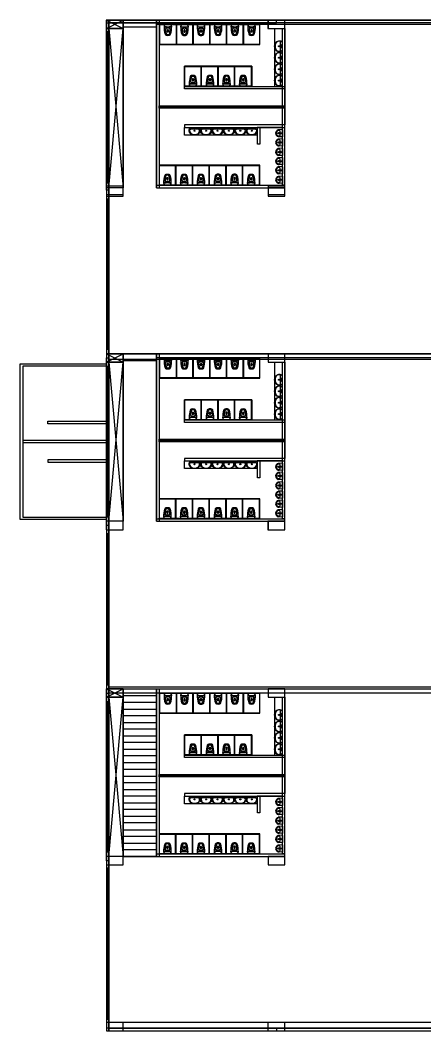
# Model space of a CAD drawing. Header units: millimetres. Extents: x 332 to 5606, y 276 to 1426.
# Drawn here: x 1096.6 to 1120.8, y 919.9 to 980.2 of the extents above; entities that cross this region are included whole.
import ezdxf

# ---------------------------------------------------------------- set-up
doc = ezdxf.new("R2010")
doc.units = ezdxf.units.MM

# ---------------------------------------------------------------- blocks, each defined once
blk = doc.blocks.new('vaso_cx_acoplada_1')
at = {"linetype": 'Continuous'}
for centre in [(-0.111, -0.242), (0.122, -0.242)]:
    blk.add_circle(centre, 0.008, dxfattribs=at)
for centre, radius, start, end in [((-0.115, -0.184), 0.11, 136.53258, 180), ((1.375, -0.195), 1.6, 179.59001, 196.60114), ((0.001, -0.212), 0.215, 171.57167, 179.2851), ((1.375, -0.195), 1.59, 180.52436, 196.19572), ((0.001, -0.212), 0.215, 163.97838, 171.57167), ((-0.204, -0.182), 0.008, 171.57167, 263.63486), ((-0.101, -0.184), 0.11, 136.53258, 164.49464), ((0.005, 1.698), 1.9, 263.63486, 270), ((-0.249, -0.065), 0.07, 321.85553, 326.36654), ((-0.183, -0.109), 0.01, 95.71718, 146.36654), ((0.005, -1.99), 1.9, 90, 95.71718), ((-0.235, -0.065), 0.07, 321.85553, 326.36654), ((-0.16, -0.118), 0.0225, 114.52369, 139.29493), ((-0.071, -0.363), 0.075, 120.55827, 184.24766), ((0.852, -0.295), 1, 184.24766, 200.25979), ((-0.061, -0.382), 0.075, 116.10896, 182.02894), ((0.664, -0.356), 0.8, 182.02894, 200.9188), ((0.005, -0.493), 0.225, 90, 120.55827), ((0.005, -0.517), 0.225, 90, 116.10896), ((0.019, -0.458), 0.0636, 167.77794, 198.82445), ((-0.038, -0.446), 0.00501, 140.01374, 160.52979), ((-0.045, -0.439), 0.00416, 309.47185, 346.49014), ((0.048, -0.453), 0.0893, 163.27766, 172.12192), ((0.022, -0.458), 0.0664, 197.88836, 217.92673), ((0.027, -0.446), 0.0677, 144.04569, 163.27766), ((0.012, -0.466), 0.0536, 217.92673, 242.00627), ((0.014, -0.437), 0.0515, 119.72953, 144.04569), ((0.005, -0.478), 0.0398, 242.00627, 270), ((0.005, -0.422), 0.0347, 90, 119.72953), ((0.005, -1.99), 1.9, 84.28282, 90), ((0.005, 1.698), 1.9, 270, 276.36514), ((0.005, -0.493), 0.225, 59.44173, 90), ((0.005, -0.517), 0.225, 63.89104, 90), ((0.005, -0.422), 0.0347, 60.27047, 90), ((0.005, -0.478), 0.0398, 270, 297.99373), ((-0.003, -0.437), 0.0515, 35.95431, 60.27047), ((-0.001, -0.466), 0.0536, 297.99373, 322.07327), ((-0.016, -0.446), 0.0677, 16.72234, 35.95431), ((-0.011, -0.458), 0.0664, 322.07327, 342.11164), ((-0.037, -0.453), 0.0893, 7.87808, 16.72234), ((0.056, -0.439), 0.00416, 193.50986, 230.52815), ((-0.008, -0.458), 0.0636, 341.17555, 12.22206), ((0.049, -0.446), 0.00501, 19.47021, 39.98626), ((-0.653, -0.356), 0.8, 339.0812, 357.97106), ((-0.841, -0.295), 1, 339.74021, 355.75234), ((0.071, -0.382), 0.075, 357.97106, 63.89104), ((0.082, -0.363), 0.075, 355.75234, 59.44173), ((-1.364, -0.195), 1.59, 343.80428, 359.47564), ((-1.364, -0.195), 1.6, 343.39886, 0.40999), ((0.171, -0.118), 0.0225, 40.70507, 65.47631), ((0.246, -0.065), 0.07, 213.63346, 218.14447), ((0.111, -0.184), 0.11, 15.50536, 43.46742), ((0.194, -0.109), 0.01, 33.63346, 84.28282), ((0.26, -0.065), 0.07, 213.63346, 218.14447), ((0.125, -0.184), 0.11, 0, 43.46742), ((0.215, -0.182), 0.008, 276.36514, 8.42833), ((0.01, -0.212), 0.215, 8.42833, 16.02162), ((0.01, -0.212), 0.215, 0.7149, 8.42833), ((-0.081, -0.629), 0.08, 196.60114, 260.40415), ((-0.075, -0.616), 0.08, 196.19572, 260.88992), ((0.005, -0.117), 0.6, 260.40415, 270), ((0.005, -0.117), 0.586, 260.88992, 270), ((-0.062, -0.632), 0.026, 200.25979, 262.53667), ((-0.059, -0.633), 0.026, 200.9188, 262.88031), ((0.005, -0.117), 0.546, 262.53667, 270), ((0.005, -0.117), 0.546, 270, 277.46333), ((0.005, -0.117), 0.586, 270, 279.11008), ((0.005, -0.117), 0.6, 270, 279.59585), ((0.07, -0.633), 0.026, 277.11969, 339.0812), ((0.073, -0.632), 0.026, 277.46333, 339.74021), ((0.086, -0.616), 0.08, 279.11008, 343.80428), ((0.092, -0.629), 0.08, 279.59585, 343.39886)]:
    blk.add_arc(centre, radius, start, end, dxfattribs=at)
blk = doc.blocks.new('mictorio')
for p, q in [((-0.214, 0), (0.214, 0)), ((-0.221, -0.008), (-0.203, -0.242)), ((-0.171, -0.19), (-0.165, -0.236)), ((-0.143, -0.157), (0.143, -0.157)), ((0.171, -0.19), (0.165, -0.236)), ((0.221, -0.008), (0.203, -0.242))]:
    blk.add_line(p, q)
for centre, radius in [((-0.028, -0.196), 0.0107), ((-0.028, -0.227), 0.0107), ((0, -0.072), 0.0286), ((0, -0.072), 0.0143), ((0, -0.18), 0.0107), ((0, -0.243), 0.0107), ((0.028, -0.196), 0.0107), ((0.028, -0.227), 0.0107)]:
    blk.add_circle(centre, radius)
for centre, radius, start, end in [((-0.214, -0.007), 0.00716, 90, 184.572), ((0.214, -0.007), 0.00716, 355.428, 90), ((-0.13, -0.229), 0.0737, 108.63175, 194.85038), ((0, -0.192), 0.209, 195.65293, 344.34707), ((-0.143, -0.186), 0.0286, 90, 187.76517), ((0, -0.181), 0.174, 198.68934, 341.31066), ((0.143, -0.186), 0.0286, 352.23483, 90), ((0.13, -0.229), 0.0737, 345.14962, 71.36825)]:
    blk.add_arc(centre, radius, start, end)
blk = doc.blocks.new('lavatorio_66x45')
blk.add_lwpolyline([(-0.285, -0.029, -0.247757), (-0.23, 0), (0, 0), (0.23, 0, -0.247757), (0.285, -0.029, -0.523187), (0.129, -0.437, -0.064231), (0, -0.454, -0.064231), (-0.129, -0.437, -0.523187)], format="xyb", close=True)
for points in [[(0.122, -0.408, 0.331039), (0.301, -0.191, 0.428943), (0.221, -0.107), (0, -0.107), (-0.221, -0.107, 0.428943), (-0.301, -0.191, 0.331039), (-0.122, -0.408)], [(-0.284, -0.053, -0.019603), (-0.274, -0.037, -0.247757), (-0.23, -0.013), (0.23, -0.013, -0.247757), (0.274, -0.037, -0.019603), (0.284, -0.053, -0.064281)]]:
    blk.add_lwpolyline(points, format="xyb")
for centre, radius in [((-0.074, -0.053), 0.0234), ((0, -0.194), 0.03), ((0, -0.053), 0.0234), ((0.074, -0.053), 0.0234)]:
    blk.add_circle(centre, radius)
for start, end in [(253.49072, 270), (270, 286.50928)]:
    blk.add_arc((0, 0.053), 0.477, start, end)

msp = doc.modelspace()

# ---------------------------------------------------------------- linework, layer by layer
for p, q in [((1102.75, 980.241), (1101.75, 980.241)), ((1101.75, 980.241), (1101.75, 979.741)), ((1222.057, 980.241), (1101.757, 980.241)), ((1101.757, 980.241), (1101.757, 919.941)), ((1102.757, 980.241), (1101.757, 980.241)), ((1101.757, 970.091), (1101.757, 980.091)), ((1101.757, 980.091), (1101.907, 980.091)), ((1101.907, 980.091), (1101.907, 980.241)), ((1221.907, 980.091), (1101.907, 980.091)), ((1101.907, 980.091), (1101.907, 920.091)), ((1101.907, 980.091), (1111.907, 980.091)), ((1102.75, 979.741), (1102.75, 980.241)), ((1102.757, 979.741), (1102.757, 980.241)), ((1102.757, 970.241), (1102.757, 980.241)), ((1102.757, 980.241), (1104.757, 980.241)), ((1104.757, 980.241), (1104.757, 979.741)), ((1104.757, 970.241), (1104.757, 980.241)), ((1112.407, 980.241), (1111.407, 980.241)), ((1111.407, 980.241), (1111.407, 979.741)), ((1112.414, 980.241), (1111.414, 980.241)), ((1111.414, 980.241), (1111.414, 979.741)), ((1111.907, 980.091), (1111.907, 980.241)), ((1111.907, 980.241), (1121.907, 980.241)), ((1112.407, 979.741), (1112.407, 980.241)), ((1112.414, 979.741), (1112.414, 980.241)), ((1101.75, 979.741), (1102.75, 979.741)), ((1101.757, 979.741), (1102.757, 979.741)), ((1101.907, 979.541), (1101.757, 979.541)), ((1101.757, 979.541), (1101.832, 979.541)), ((1101.907, 979.541), (1101.757, 979.541)), ((1101.832, 979.541), (1101.832, 970.541)), ((1101.907, 979.741), (1101.907, 979.541)), ((1101.907, 979.741), (1102.757, 979.741)), ((1102.757, 979.841), (1104.757, 979.841)), ((1102.757, 979.841), (1102.757, 979.441)), ((1102.757, 979.441), (1102.757, 979.041)), ((1111.407, 979.741), (1112.407, 979.741)), ((1111.414, 979.741), (1112.414, 979.741)), ((1104.757, 979.041), (1104.757, 978.641)), ((1102.757, 978.641), (1102.757, 978.241)), ((1104.757, 978.241), (1104.757, 977.841)), ((1102.757, 977.841), (1102.757, 977.441)), ((1102.757, 977.041), (1102.757, 976.641)), ((1104.757, 977.441), (1104.757, 977.041)), ((1104.757, 976.641), (1104.757, 976.241)), ((1102.757, 976.241), (1102.757, 975.841)), ((1104.757, 975.841), (1104.757, 975.441)), ((1102.757, 975.441), (1102.757, 975.041)), ((1102.757, 974.641), (1102.757, 974.241)), ((1104.757, 975.041), (1104.757, 974.641)), ((1104.757, 974.241), (1104.757, 973.841)), ((1102.757, 973.841), (1102.757, 973.441)), ((1104.757, 973.441), (1104.757, 973.041)), ((1102.757, 973.041), (1102.757, 972.641)), ((1104.757, 972.641), (1104.757, 972.241)), ((1102.757, 972.241), (1102.757, 971.841)), ((1102.757, 971.441), (1102.757, 971.041)), ((1104.757, 971.841), (1104.757, 971.441)), ((1104.757, 971.041), (1104.757, 970.641)), ((1101.757, 970.541), (1101.907, 970.541)), ((1102.757, 970.341), (1101.757, 970.341)), ((1101.757, 970.341), (1101.757, 969.841)), ((1102.757, 970.241), (1101.757, 970.241)), ((1102.757, 970.641), (1102.757, 970.241)), ((1102.757, 969.841), (1102.757, 970.341)), ((1102.757, 969.741), (1102.757, 970.241)), ((1112.414, 970.341), (1111.414, 970.341)), ((1111.414, 970.341), (1111.414, 969.841)), ((1112.414, 970.241), (1111.414, 970.241)), ((1111.414, 970.241), (1111.414, 969.741)), ((1112.414, 969.841), (1112.414, 970.341)), ((1112.414, 969.741), (1112.414, 970.241)), ((1101.907, 970.091), (1101.757, 970.091)), ((1101.757, 969.841), (1102.757, 969.841)), ((1101.757, 969.741), (1102.757, 969.741)), ((1101.907, 960.091), (1101.907, 970.091)), ((1111.414, 969.841), (1112.414, 969.841)), ((1111.414, 969.741), (1112.414, 969.741)), ((1101.757, 969.591), (1101.907, 969.591)), ((1101.832, 969.591), (1101.832, 960.591)), ((1101.907, 960.591), (1101.757, 960.591)), ((1102.757, 960.341), (1101.757, 960.341)), ((1101.757, 960.341), (1101.757, 959.841)), ((1102.757, 960.341), (1101.757, 960.341)), ((1101.757, 950.091), (1101.757, 960.091)), ((1101.757, 960.091), (1101.907, 960.091)), ((1102.757, 959.841), (1102.757, 960.341)), ((1102.757, 959.841), (1102.757, 960.341)), ((1102.757, 950.341), (1102.757, 960.341)), ((1102.757, 960.341), (1104.757, 960.341)), ((1104.757, 960.341), (1104.757, 959.841)), ((1104.757, 950.341), (1104.757, 960.341)), ((1112.414, 960.341), (1111.414, 960.341)), ((1111.414, 960.341), (1111.414, 959.841)), ((1112.414, 960.341), (1111.414, 960.341)), ((1111.414, 960.341), (1111.414, 959.841)), ((1112.414, 959.841), (1112.414, 960.341)), ((1112.414, 959.841), (1112.414, 960.341)), ((1101.757, 959.841), (1102.757, 959.841)), ((1101.757, 959.841), (1102.757, 959.841)), ((1101.757, 959.591), (1101.907, 959.591)), ((1101.832, 959.591), (1101.832, 950.591)), ((1101.907, 959.841), (1102.757, 959.841)), ((1102.757, 959.941), (1104.757, 959.941)), ((1102.757, 959.941), (1102.757, 959.541)), ((1102.757, 959.541), (1102.757, 959.141)), ((1111.414, 959.841), (1112.414, 959.841)), ((1111.414, 959.841), (1112.414, 959.841)), ((1104.757, 959.141), (1104.757, 958.741)), ((1102.757, 958.741), (1102.757, 958.341)), ((1104.757, 958.341), (1104.757, 957.941)), ((1102.757, 957.941), (1102.757, 957.541)), ((1102.757, 957.141), (1102.757, 956.741)), ((1104.757, 957.541), (1104.757, 957.141)), ((1104.757, 956.741), (1104.757, 956.341)), ((1102.757, 956.341), (1102.757, 955.941)), ((1104.757, 955.941), (1104.757, 955.541)), ((1102.757, 955.541), (1102.757, 955.141)), ((1102.757, 954.741), (1102.757, 954.341)), ((1104.757, 955.141), (1104.757, 954.741)), ((1104.757, 954.341), (1104.757, 953.941)), ((1102.757, 953.941), (1102.757, 953.541)), ((1104.757, 953.541), (1104.757, 953.141)), ((1102.757, 953.141), (1102.757, 952.741)), ((1104.757, 952.741), (1104.757, 952.341)), ((1102.757, 952.341), (1102.757, 951.941)), ((1102.757, 951.541), (1102.757, 951.141)), ((1104.757, 951.941), (1104.757, 951.541)), ((1104.757, 951.141), (1104.757, 950.741)), ((1102.75, 950.341), (1101.75, 950.341)), ((1101.75, 950.341), (1101.75, 949.841)), ((1101.907, 950.591), (1101.757, 950.591)), ((1102.757, 950.341), (1101.757, 950.341)), ((1102.75, 949.841), (1102.75, 950.341)), ((1102.757, 950.741), (1102.757, 950.341)), ((1102.757, 949.841), (1102.757, 950.341)), ((1112.407, 950.341), (1111.407, 950.341)), ((1111.407, 950.341), (1111.407, 949.841)), ((1112.414, 950.341), (1111.414, 950.341)), ((1111.414, 950.341), (1111.414, 949.841)), ((1112.407, 949.841), (1112.407, 950.341)), ((1112.414, 949.841), (1112.414, 950.341)), ((1101.75, 949.841), (1102.75, 949.841)), ((1101.907, 950.091), (1101.757, 950.091)), ((1101.757, 949.841), (1102.757, 949.841)), ((1101.907, 940.091), (1101.907, 950.091)), ((1111.407, 949.841), (1112.407, 949.841)), ((1111.414, 949.841), (1112.414, 949.841)), ((1101.907, 949.591), (1101.757, 949.591)), ((1101.832, 949.591), (1101.832, 940.591)), ((1101.757, 940.591), (1101.907, 940.591)), ((1102.757, 940.341), (1101.757, 940.341)), ((1101.757, 940.341), (1101.757, 939.841)), ((1101.757, 930.091), (1101.757, 940.091)), ((1101.757, 940.091), (1101.907, 940.091)), ((1102.757, 939.841), (1102.757, 940.341)), ((1102.757, 930.341), (1102.757, 940.341)), ((1102.757, 940.341), (1104.757, 940.341)), ((1104.757, 940.341), (1104.757, 939.841)), ((1104.757, 930.341), (1104.757, 940.341)), ((1112.414, 940.341), (1111.414, 940.341)), ((1111.414, 940.341), (1111.414, 939.841)), ((1112.414, 939.841), (1112.414, 940.341)), ((1101.757, 939.841), (1102.757, 939.841)), ((1101.757, 939.591), (1101.907, 939.591)), ((1101.832, 939.591), (1101.832, 930.591)), ((1101.907, 939.841), (1102.757, 939.841)), ((1102.757, 939.941), (1104.757, 939.941)), ((1102.757, 939.941), (1102.757, 939.541)), ((1102.757, 939.541), (1104.757, 939.541)), ((1102.757, 939.541), (1102.757, 939.141)), ((1111.414, 939.841), (1112.414, 939.841)), ((1102.757, 939.141), (1104.757, 939.141)), ((1104.757, 939.141), (1104.757, 938.741)), ((1104.757, 938.741), (1102.757, 938.741)), ((1102.757, 938.741), (1102.757, 938.341)), ((1102.757, 938.341), (1104.757, 938.341)), ((1104.757, 938.341), (1104.757, 937.941)), ((1104.757, 937.941), (1102.757, 937.941)), ((1102.757, 937.941), (1102.757, 937.541)), ((1102.757, 937.541), (1104.757, 937.541)), ((1104.757, 937.141), (1102.757, 937.141)), ((1102.757, 937.141), (1102.757, 936.741)), ((1104.757, 937.541), (1104.757, 937.141)), ((1102.757, 936.741), (1104.757, 936.741)), ((1104.757, 936.741), (1104.757, 936.341)), ((1104.757, 936.341), (1102.757, 936.341)), ((1102.757, 936.341), (1102.757, 935.941)), ((1102.757, 935.941), (1104.757, 935.941)), ((1104.757, 935.941), (1104.757, 935.541)), ((1104.757, 935.541), (1102.757, 935.541)), ((1102.757, 935.541), (1102.757, 935.141)), ((1102.757, 935.141), (1104.757, 935.141)), ((1104.757, 934.741), (1102.757, 934.741)), ((1102.757, 934.741), (1102.757, 934.341)), ((1104.757, 935.141), (1104.757, 934.741)), ((1102.757, 934.341), (1104.757, 934.341)), ((1104.757, 934.341), (1104.757, 933.941)), ((1104.757, 933.941), (1102.757, 933.941)), ((1102.757, 933.941), (1102.757, 933.541)), ((1102.757, 933.541), (1104.757, 933.541)), ((1104.757, 933.541), (1104.757, 933.141)), ((1104.757, 933.141), (1102.757, 933.141)), ((1102.757, 933.141), (1102.757, 932.741)), ((1102.757, 932.741), (1104.757, 932.741)), ((1104.757, 932.341), (1102.757, 932.341)), ((1102.757, 932.341), (1102.757, 931.941)), ((1104.757, 932.741), (1104.757, 932.341)), ((1102.757, 931.941), (1104.757, 931.941)), ((1104.757, 931.941), (1104.757, 931.541)), ((1104.757, 931.541), (1102.757, 931.541)), ((1102.757, 931.541), (1102.757, 931.141)), ((1102.757, 931.141), (1104.757, 931.141)), ((1104.757, 931.141), (1104.757, 930.741)), ((1101.907, 930.591), (1101.757, 930.591)), ((1104.757, 930.741), (1102.757, 930.741)), ((1102.757, 930.741), (1102.757, 930.341)), ((1102.757, 930.341), (1101.757, 930.341)), ((1101.757, 930.341), (1101.757, 929.841)), ((1101.907, 930.091), (1101.757, 930.091)), ((1101.757, 929.841), (1102.757, 929.841)), ((1101.907, 920.091), (1101.907, 930.091)), ((1102.757, 929.841), (1102.757, 930.341)), ((1104.757, 930.341), (1102.757, 930.341)), ((1102.757, 930.341), (1104.757, 930.341)), ((1112.414, 930.341), (1111.414, 930.341)), ((1111.414, 930.341), (1111.414, 929.841)), ((1111.414, 929.841), (1112.414, 929.841)), ((1112.414, 929.841), (1112.414, 930.341)), ((1101.907, 929.641), (1101.757, 929.641)), ((1101.832, 929.641), (1101.832, 920.641)), ((1101.757, 920.641), (1101.907, 920.641)), ((1102.757, 920.441), (1101.757, 920.441)), ((1101.757, 920.441), (1101.757, 919.941)), ((1102.757, 919.941), (1102.757, 920.441)), ((1112.407, 920.441), (1111.407, 920.441)), ((1111.407, 920.441), (1111.407, 919.941)), ((1112.407, 919.941), (1112.407, 920.441)), ((1101.907, 920.091), (1101.757, 920.091)), ((1101.757, 919.941), (1222.057, 919.941)), ((1101.757, 919.941), (1102.757, 919.941)), ((1101.907, 920.091), (1221.907, 920.091)), ((1101.907, 920.091), (1111.907, 920.091)), ((1101.907, 920.091), (1101.907, 919.941)), ((1101.907, 919.941), (1101.907, 920.091)), ((1111.407, 919.941), (1112.407, 919.941)), ((1111.907, 920.091), (1111.907, 920.091)), ((1111.907, 920.091), (1111.907, 919.941)), ((1111.907, 919.941), (1121.907, 919.941))]:
    msp.add_line(p, q)
at = {"color": 1}
for p, q in [((1101.757, 980.241), (1102.757, 979.741)), ((1101.757, 979.741), (1102.757, 980.241)), ((1102.757, 980.241), (1101.757, 980.241)), ((1102.757, 980.241), (1102.757, 979.841)), ((1102.757, 980.241), (1102.757, 979.741)), ((1104.757, 980.241), (1104.907, 980.241)), ((1211.414, 979.991), (1104.757, 979.991)), ((1104.907, 980.241), (1104.907, 970.241)), ((1112.414, 970.241), (1112.414, 980.241)), ((1102.757, 979.741), (1101.757, 979.741)), ((1101.907, 970.241), (1102.757, 979.741)), ((1102.757, 979.741), (1101.907, 979.741)), ((1101.907, 979.741), (1102.757, 970.241)), ((1102.757, 979.741), (1102.757, 970.241)), ((1104.757, 979.741), (1104.757, 970.241)), ((1102.757, 970.241), (1101.907, 970.241)), ((1104.757, 970.241), (1104.757, 970.391)), ((1104.757, 970.391), (1112.414, 970.391)), ((1104.757, 970.241), (1112.414, 970.241)), ((1101.757, 960.341), (1102.757, 959.841)), ((1101.757, 959.841), (1102.757, 960.341)), ((1102.757, 960.341), (1101.757, 960.341)), ((1102.757, 960.341), (1102.757, 959.941)), ((1102.757, 960.341), (1102.757, 959.841)), ((1104.757, 960.341), (1104.907, 960.341)), ((1211.414, 960.091), (1104.757, 960.091)), ((1104.907, 960.341), (1104.907, 950.341)), ((1112.414, 950.341), (1112.414, 960.341)), ((1096.607, 950.441), (1096.607, 959.741)), ((1096.607, 959.741), (1101.757, 959.741)), ((1101.757, 959.591), (1096.757, 959.591)), ((1096.757, 959.591), (1096.757, 955.091)), ((1102.757, 959.841), (1101.757, 959.841)), ((1101.757, 959.741), (1101.757, 950.441)), ((1101.907, 950.341), (1102.757, 959.841)), ((1102.757, 959.841), (1101.907, 959.841)), ((1101.907, 959.841), (1102.757, 950.341)), ((1102.757, 959.841), (1102.757, 950.341)), ((1104.757, 959.841), (1104.757, 950.341)), ((1098.257, 956.166), (1098.257, 956.316)), ((1098.257, 956.316), (1101.757, 956.316)), ((1101.757, 956.166), (1098.257, 956.166)), ((1101.757, 955.166), (1096.757, 955.166)), ((1096.757, 955.091), (1096.757, 950.591)), ((1101.757, 955.016), (1096.757, 955.016)), ((1101.757, 954.016), (1098.257, 954.016)), ((1098.257, 954.016), (1098.257, 953.866)), ((1098.257, 953.866), (1101.757, 953.866)), ((1101.757, 950.441), (1096.607, 950.441)), ((1096.757, 950.591), (1101.757, 950.591)), ((1102.757, 950.341), (1101.907, 950.341)), ((1104.757, 950.341), (1104.757, 950.491)), ((1104.757, 950.491), (1112.414, 950.491)), ((1104.757, 950.341), (1112.414, 950.341)), ((1101.757, 940.341), (1102.757, 939.841)), ((1101.757, 939.841), (1102.757, 940.341)), ((1102.757, 940.341), (1101.757, 940.341)), ((1101.757, 940.341), (1101.757, 939.841)), ((1101.757, 939.841), (1101.757, 940.341)), ((1101.757, 940.341), (1101.757, 919.941)), ((1102.757, 940.341), (1102.757, 939.941)), ((1102.757, 940.341), (1102.757, 939.841)), ((1104.757, 940.341), (1104.907, 940.341)), ((1211.414, 940.091), (1104.757, 940.091)), ((1104.907, 940.341), (1104.907, 930.341)), ((1112.414, 930.341), (1112.414, 940.341)), ((1102.757, 939.841), (1101.757, 939.841)), ((1101.757, 939.841), (1101.757, 939.841)), ((1101.907, 930.341), (1102.757, 939.841)), ((1102.757, 939.841), (1101.907, 939.841)), ((1101.907, 939.841), (1102.757, 930.341)), ((1102.757, 939.841), (1102.757, 930.341)), ((1104.757, 939.841), (1104.757, 930.341)), ((1104.757, 930.341), (1104.757, 930.491)), ((1104.757, 930.491), (1112.414, 930.491)), ((1102.757, 930.341), (1101.907, 930.341)), ((1104.757, 930.341), (1112.414, 930.341))]:
    msp.add_line(p, q, dxfattribs=at)
at = {"color": 3}
for p, q in [((1104.906, 979.991), (1104.906, 978.791)), ((1104.921, 979.991), (1104.906, 979.991)), ((1110.891, 979.961), (1104.906, 979.961)), ((1105.921, 979.991), (1104.921, 979.991)), ((1104.921, 979.991), (1104.921, 978.791)), ((1104.921, 979.991), (1104.921, 978.791)), ((1104.936, 979.991), (1104.936, 978.791)), ((1106.921, 979.991), (1105.921, 979.991)), ((1105.921, 979.991), (1105.921, 978.791)), ((1105.921, 979.991), (1105.951, 979.991)), ((1105.951, 979.991), (1105.951, 978.791)), ((1106.906, 979.991), (1106.906, 978.791)), ((1107.921, 979.991), (1106.921, 979.991)), ((1106.921, 979.991), (1106.921, 978.791)), ((1106.921, 979.991), (1106.921, 978.791)), ((1106.936, 979.991), (1106.936, 978.791)), ((1107.906, 979.991), (1107.906, 978.791)), ((1108.921, 979.991), (1107.921, 979.991)), ((1107.921, 979.991), (1107.921, 978.791)), ((1107.921, 979.991), (1107.921, 978.791)), ((1107.936, 979.991), (1107.936, 978.791)), ((1108.906, 979.991), (1108.906, 978.791)), ((1109.921, 979.991), (1108.921, 979.991)), ((1108.921, 979.991), (1108.921, 978.791)), ((1108.921, 979.991), (1108.921, 978.791)), ((1108.936, 979.991), (1108.936, 978.791)), ((1109.921, 979.991), (1109.906, 979.991)), ((1109.906, 979.991), (1109.906, 978.791)), ((1110.921, 979.991), (1109.921, 979.991)), ((1109.921, 979.991), (1109.921, 978.791)), ((1110.921, 979.991), (1109.921, 979.991)), ((1109.921, 979.991), (1109.936, 979.991)), ((1109.936, 979.991), (1109.936, 978.791)), ((1110.921, 979.991), (1110.891, 979.991)), ((1110.891, 979.991), (1110.891, 978.791)), ((1110.921, 978.791), (1110.921, 979.991)), ((1112.264, 970.395), (1112.264, 979.741)), ((1112.264, 979.741), (1112.414, 979.741)), ((1112.414, 979.741), (1112.414, 975.066)), ((1104.906, 978.821), (1110.921, 978.821)), ((1104.906, 978.791), (1104.921, 978.791)), ((1104.921, 978.791), (1105.921, 978.791)), ((1105.921, 978.791), (1105.921, 978.821)), ((1105.921, 978.791), (1106.921, 978.791)), ((1106.921, 978.791), (1107.921, 978.791)), ((1107.921, 978.791), (1108.921, 978.791)), ((1108.921, 978.791), (1109.921, 978.791)), ((1109.921, 978.791), (1110.921, 978.791)), ((1106.414, 976.291), (1106.414, 977.491)), ((1106.414, 977.491), (1110.444, 977.491)), ((1106.429, 976.291), (1106.429, 977.491)), ((1107.429, 977.491), (1106.429, 977.491)), ((1106.429, 976.291), (1106.429, 977.491)), ((1106.444, 976.291), (1106.444, 977.491)), ((1107.414, 976.291), (1107.414, 977.491)), ((1107.429, 976.291), (1107.429, 977.491)), ((1108.429, 977.491), (1107.429, 977.491)), ((1107.429, 976.291), (1107.429, 977.491)), ((1107.444, 976.291), (1107.444, 977.491)), ((1108.414, 976.291), (1108.414, 977.491)), ((1108.429, 976.291), (1108.429, 977.491)), ((1109.429, 977.491), (1108.429, 977.491)), ((1108.429, 976.291), (1108.429, 977.491)), ((1108.444, 976.291), (1108.444, 977.491)), ((1109.399, 976.291), (1109.399, 977.491)), ((1109.429, 976.291), (1109.429, 977.491)), ((1110.429, 977.491), (1109.429, 977.491)), ((1109.429, 977.491), (1109.429, 977.461)), ((1110.414, 976.291), (1110.414, 977.491)), ((1110.429, 976.291), (1110.429, 977.491)), ((1110.429, 976.291), (1110.429, 977.491)), ((1110.444, 977.491), (1110.429, 977.491)), ((1110.444, 976.291), (1110.444, 977.491)), ((1110.444, 977.491), (1110.444, 976.291)), ((1110.444, 977.461), (1106.414, 977.461)), ((1106.414, 976.321), (1110.444, 976.321)), ((1106.414, 976.141), (1106.414, 976.291)), ((1106.414, 976.291), (1112.414, 976.291)), ((1106.429, 976.291), (1107.429, 976.291)), ((1107.429, 976.291), (1108.429, 976.291)), ((1108.429, 976.291), (1109.429, 976.291)), ((1109.429, 976.291), (1109.399, 976.291)), ((1109.429, 976.291), (1110.429, 976.291)), ((1110.429, 976.291), (1110.444, 976.291)), ((1112.414, 976.141), (1106.414, 976.141)), ((1112.414, 975.141), (1112.414, 976.141)), ((1104.907, 974.991), (1104.907, 975.141)), ((1104.907, 975.141), (1112.414, 975.141)), ((1112.414, 975.066), (1104.907, 975.066)), ((1112.414, 970.391), (1112.414, 975.066)), ((1112.414, 975.066), (1112.414, 974.991)), ((1112.414, 974.991), (1104.907, 974.991)), ((1112.414, 974.991), (1112.414, 973.991)), ((1112.414, 973.991), (1106.414, 973.991)), ((1106.414, 973.991), (1106.414, 973.841)), ((1106.414, 973.841), (1112.414, 973.841)), ((1112.264, 973.841), (1110.764, 973.841)), ((1110.772, 972.841), (1110.772, 973.841)), ((1110.922, 973.841), (1110.922, 972.841)), ((1110.922, 972.841), (1110.772, 972.841)), ((1105.907, 971.591), (1104.907, 971.591)), ((1104.907, 971.591), (1104.907, 970.391)), ((1110.922, 971.561), (1104.907, 971.561)), ((1104.937, 970.391), (1104.937, 971.591)), ((1105.892, 970.391), (1105.892, 971.591)), ((1105.907, 970.391), (1105.907, 971.591)), ((1106.907, 971.591), (1105.907, 971.591)), ((1105.922, 970.391), (1105.922, 971.591)), ((1106.892, 970.391), (1106.892, 971.591)), ((1106.907, 970.391), (1106.907, 971.591)), ((1107.907, 971.591), (1106.907, 971.591)), ((1106.907, 970.391), (1106.907, 971.591)), ((1106.922, 970.391), (1106.922, 971.591)), ((1107.892, 970.391), (1107.892, 971.591)), ((1107.907, 970.391), (1107.907, 971.591)), ((1108.907, 971.591), (1107.907, 971.591)), ((1107.907, 970.391), (1107.907, 971.591)), ((1107.922, 970.391), (1107.922, 971.591)), ((1108.892, 970.391), (1108.892, 971.591)), ((1108.907, 970.391), (1108.907, 971.591)), ((1109.907, 971.591), (1108.907, 971.591)), ((1108.907, 970.391), (1108.907, 971.591)), ((1108.922, 970.391), (1108.922, 971.591)), ((1109.877, 970.391), (1109.877, 971.591)), ((1109.907, 970.391), (1109.907, 971.591)), ((1110.907, 971.591), (1109.907, 971.591)), ((1109.907, 971.591), (1109.907, 971.561)), ((1110.892, 970.391), (1110.892, 971.591)), ((1110.907, 970.391), (1110.907, 971.591)), ((1110.907, 970.391), (1110.907, 971.591)), ((1110.922, 971.591), (1110.907, 971.591)), ((1110.922, 970.391), (1110.922, 971.591)), ((1104.907, 970.391), (1104.907, 970.421)), ((1104.907, 970.391), (1105.907, 970.391)), ((1104.907, 970.391), (1105.907, 970.391)), ((1104.907, 970.391), (1104.937, 970.391)), ((1104.937, 970.421), (1110.922, 970.421)), ((1105.907, 970.391), (1105.892, 970.391)), ((1105.907, 970.391), (1106.907, 970.391)), ((1105.907, 970.391), (1105.922, 970.391)), ((1106.907, 970.391), (1107.907, 970.391)), ((1107.907, 970.391), (1108.907, 970.391)), ((1108.907, 970.391), (1109.907, 970.391)), ((1109.907, 970.391), (1109.877, 970.391)), ((1109.907, 970.391), (1110.907, 970.391)), ((1110.907, 970.391), (1110.922, 970.391)), ((1112.414, 970.391), (1112.264, 970.395)), ((1104.906, 960.091), (1104.906, 958.891)), ((1104.921, 960.091), (1104.906, 960.091)), ((1110.891, 960.061), (1104.906, 960.061)), ((1105.921, 960.091), (1104.921, 960.091)), ((1104.921, 960.091), (1104.921, 958.891)), ((1104.921, 960.091), (1104.921, 958.891)), ((1104.936, 960.091), (1104.936, 958.891)), ((1106.921, 960.091), (1105.921, 960.091)), ((1105.921, 960.091), (1105.921, 958.891)), ((1105.921, 960.091), (1105.951, 960.091)), ((1105.951, 960.091), (1105.951, 958.891)), ((1106.906, 960.091), (1106.906, 958.891)), ((1107.921, 960.091), (1106.921, 960.091)), ((1106.921, 960.091), (1106.921, 958.891)), ((1106.921, 960.091), (1106.921, 958.891)), ((1106.936, 960.091), (1106.936, 958.891)), ((1107.906, 960.091), (1107.906, 958.891)), ((1108.921, 960.091), (1107.921, 960.091)), ((1107.921, 960.091), (1107.921, 958.891)), ((1107.921, 960.091), (1107.921, 958.891)), ((1107.936, 960.091), (1107.936, 958.891)), ((1108.906, 960.091), (1108.906, 958.891)), ((1109.921, 960.091), (1108.921, 960.091)), ((1108.921, 960.091), (1108.921, 958.891)), ((1108.921, 960.091), (1108.921, 958.891)), ((1108.936, 960.091), (1108.936, 958.891)), ((1109.921, 960.091), (1109.906, 960.091)), ((1109.906, 960.091), (1109.906, 958.891)), ((1110.921, 960.091), (1109.921, 960.091)), ((1109.921, 960.091), (1109.921, 958.891)), ((1110.921, 960.091), (1109.921, 960.091)), ((1109.921, 960.091), (1109.936, 960.091)), ((1109.936, 960.091), (1109.936, 958.891)), ((1110.921, 960.091), (1110.891, 960.091)), ((1110.891, 960.091), (1110.891, 958.891)), ((1110.921, 958.891), (1110.921, 960.091)), ((1112.264, 950.495), (1112.264, 959.841)), ((1112.264, 959.841), (1112.414, 959.841)), ((1112.414, 959.841), (1112.414, 955.166)), ((1104.906, 958.921), (1110.921, 958.921)), ((1104.906, 958.891), (1104.921, 958.891)), ((1104.921, 958.891), (1105.921, 958.891)), ((1105.921, 958.891), (1105.921, 958.921)), ((1105.921, 958.891), (1106.921, 958.891)), ((1106.921, 958.891), (1107.921, 958.891)), ((1107.921, 958.891), (1108.921, 958.891)), ((1108.921, 958.891), (1109.921, 958.891)), ((1109.921, 958.891), (1110.921, 958.891)), ((1106.414, 956.391), (1106.414, 957.591)), ((1106.414, 957.591), (1110.444, 957.591)), ((1106.429, 956.391), (1106.429, 957.591)), ((1107.429, 957.591), (1106.429, 957.591)), ((1106.429, 956.391), (1106.429, 957.591)), ((1106.444, 956.391), (1106.444, 957.591)), ((1107.414, 956.391), (1107.414, 957.591)), ((1107.429, 956.391), (1107.429, 957.591)), ((1108.429, 957.591), (1107.429, 957.591)), ((1107.429, 956.391), (1107.429, 957.591)), ((1107.444, 956.391), (1107.444, 957.591)), ((1108.414, 956.391), (1108.414, 957.591)), ((1108.429, 956.391), (1108.429, 957.591)), ((1109.429, 957.591), (1108.429, 957.591)), ((1108.429, 956.391), (1108.429, 957.591)), ((1108.444, 956.391), (1108.444, 957.591)), ((1109.399, 956.391), (1109.399, 957.591)), ((1109.429, 956.391), (1109.429, 957.591)), ((1110.429, 957.591), (1109.429, 957.591)), ((1109.429, 957.591), (1109.429, 957.561)), ((1110.414, 956.391), (1110.414, 957.591)), ((1110.429, 956.391), (1110.429, 957.591)), ((1110.429, 956.391), (1110.429, 957.591)), ((1110.444, 957.591), (1110.429, 957.591)), ((1110.444, 956.391), (1110.444, 957.591)), ((1110.444, 957.591), (1110.444, 956.391)), ((1110.444, 957.561), (1106.414, 957.561)), ((1106.414, 956.421), (1110.444, 956.421)), ((1106.414, 956.241), (1106.414, 956.391)), ((1106.414, 956.391), (1112.414, 956.391)), ((1106.429, 956.391), (1107.429, 956.391)), ((1107.429, 956.391), (1108.429, 956.391)), ((1108.429, 956.391), (1109.429, 956.391)), ((1109.429, 956.391), (1109.399, 956.391)), ((1109.429, 956.391), (1110.429, 956.391)), ((1110.429, 956.391), (1110.444, 956.391)), ((1112.414, 956.241), (1106.414, 956.241)), ((1112.414, 955.241), (1112.414, 956.241)), ((1104.907, 955.091), (1104.907, 955.241)), ((1104.907, 955.241), (1112.414, 955.241)), ((1112.414, 955.166), (1104.907, 955.166)), ((1112.414, 950.491), (1112.414, 955.166)), ((1112.414, 955.166), (1112.414, 955.091)), ((1112.414, 955.091), (1104.907, 955.091)), ((1112.414, 955.091), (1112.414, 954.091)), ((1112.414, 954.091), (1106.414, 954.091)), ((1106.414, 954.091), (1106.414, 953.941)), ((1106.414, 953.941), (1112.414, 953.941)), ((1112.264, 953.941), (1110.764, 953.941)), ((1110.772, 952.941), (1110.772, 953.941)), ((1110.922, 953.941), (1110.922, 952.941)), ((1110.922, 952.941), (1110.772, 952.941)), ((1105.907, 951.691), (1104.907, 951.691)), ((1104.907, 951.691), (1104.907, 950.491)), ((1110.922, 951.661), (1104.907, 951.661)), ((1104.937, 950.491), (1104.937, 951.691)), ((1105.892, 950.491), (1105.892, 951.691)), ((1105.907, 950.491), (1105.907, 951.691)), ((1106.907, 951.691), (1105.907, 951.691)), ((1105.922, 950.491), (1105.922, 951.691)), ((1106.892, 950.491), (1106.892, 951.691)), ((1106.907, 950.491), (1106.907, 951.691)), ((1107.907, 951.691), (1106.907, 951.691)), ((1106.907, 950.491), (1106.907, 951.691)), ((1106.922, 950.491), (1106.922, 951.691)), ((1107.892, 950.491), (1107.892, 951.691)), ((1107.907, 950.491), (1107.907, 951.691)), ((1108.907, 951.691), (1107.907, 951.691)), ((1107.907, 950.491), (1107.907, 951.691)), ((1107.922, 950.491), (1107.922, 951.691)), ((1108.892, 950.491), (1108.892, 951.691)), ((1108.907, 950.491), (1108.907, 951.691)), ((1109.907, 951.691), (1108.907, 951.691)), ((1108.907, 950.491), (1108.907, 951.691)), ((1108.922, 950.491), (1108.922, 951.691)), ((1109.877, 950.491), (1109.877, 951.691)), ((1109.907, 950.491), (1109.907, 951.691)), ((1110.907, 951.691), (1109.907, 951.691)), ((1109.907, 951.691), (1109.907, 951.661)), ((1110.892, 950.491), (1110.892, 951.691)), ((1110.907, 950.491), (1110.907, 951.691)), ((1110.907, 950.491), (1110.907, 951.691)), ((1110.922, 951.691), (1110.907, 951.691)), ((1110.922, 950.491), (1110.922, 951.691)), ((1104.907, 950.491), (1104.907, 950.521)), ((1104.907, 950.491), (1105.907, 950.491)), ((1104.907, 950.491), (1105.907, 950.491)), ((1104.907, 950.491), (1104.937, 950.491)), ((1104.937, 950.521), (1110.922, 950.521)), ((1105.907, 950.491), (1105.892, 950.491)), ((1105.907, 950.491), (1106.907, 950.491)), ((1105.907, 950.491), (1105.922, 950.491)), ((1106.907, 950.491), (1107.907, 950.491)), ((1107.907, 950.491), (1108.907, 950.491)), ((1108.907, 950.491), (1109.907, 950.491)), ((1109.907, 950.491), (1109.877, 950.491)), ((1109.907, 950.491), (1110.907, 950.491)), ((1110.907, 950.491), (1110.922, 950.491)), ((1112.414, 950.491), (1112.264, 950.495)), ((1104.906, 940.091), (1104.906, 938.891)), ((1104.921, 940.091), (1104.906, 940.091)), ((1105.921, 940.091), (1104.921, 940.091)), ((1104.921, 940.091), (1104.921, 938.891)), ((1104.921, 940.091), (1104.921, 938.891)), ((1104.936, 940.091), (1104.936, 938.891)), ((1106.921, 940.091), (1105.921, 940.091)), ((1105.921, 940.091), (1105.921, 938.891)), ((1105.921, 940.091), (1105.951, 940.091)), ((1105.951, 940.091), (1105.951, 938.891)), ((1106.906, 940.091), (1106.906, 938.891)), ((1107.921, 940.091), (1106.921, 940.091)), ((1106.921, 940.091), (1106.921, 938.891)), ((1106.921, 940.091), (1106.921, 938.891)), ((1106.936, 940.091), (1106.936, 938.891)), ((1107.906, 940.091), (1107.906, 938.891)), ((1108.921, 940.091), (1107.921, 940.091)), ((1107.921, 940.091), (1107.921, 938.891)), ((1107.921, 940.091), (1107.921, 938.891)), ((1107.936, 940.091), (1107.936, 938.891)), ((1108.906, 940.091), (1108.906, 938.891)), ((1109.921, 940.091), (1108.921, 940.091)), ((1108.921, 940.091), (1108.921, 938.891)), ((1108.921, 940.091), (1108.921, 938.891)), ((1108.936, 940.091), (1108.936, 938.891)), ((1109.921, 940.091), (1109.906, 940.091)), ((1109.906, 940.091), (1109.906, 938.891)), ((1110.921, 940.091), (1109.921, 940.091)), ((1109.921, 940.091), (1109.921, 938.891)), ((1110.921, 940.091), (1109.921, 940.091)), ((1109.921, 940.091), (1109.936, 940.091)), ((1109.936, 940.091), (1109.936, 938.891)), ((1110.921, 940.091), (1110.891, 940.091)), ((1110.891, 940.091), (1110.891, 938.891)), ((1110.921, 938.891), (1110.921, 940.091)), ((1110.891, 940.061), (1104.906, 940.061)), ((1112.264, 930.495), (1112.264, 939.841)), ((1112.264, 939.841), (1112.414, 939.841)), ((1112.414, 939.841), (1112.414, 935.166)), ((1104.906, 938.921), (1110.921, 938.921)), ((1104.906, 938.891), (1104.921, 938.891)), ((1104.921, 938.891), (1105.921, 938.891)), ((1105.921, 938.891), (1105.921, 938.921)), ((1105.921, 938.891), (1106.921, 938.891)), ((1106.921, 938.891), (1107.921, 938.891)), ((1107.921, 938.891), (1108.921, 938.891)), ((1108.921, 938.891), (1109.921, 938.891)), ((1109.921, 938.891), (1110.921, 938.891)), ((1106.414, 936.391), (1106.414, 937.591)), ((1106.414, 937.591), (1110.444, 937.591)), ((1110.444, 937.561), (1106.414, 937.561)), ((1106.429, 936.391), (1106.429, 937.591)), ((1107.429, 937.591), (1106.429, 937.591)), ((1106.429, 936.391), (1106.429, 937.591)), ((1106.444, 936.391), (1106.444, 937.591)), ((1107.414, 936.391), (1107.414, 937.591)), ((1107.429, 936.391), (1107.429, 937.591)), ((1108.429, 937.591), (1107.429, 937.591)), ((1107.429, 936.391), (1107.429, 937.591)), ((1107.444, 936.391), (1107.444, 937.591)), ((1108.414, 936.391), (1108.414, 937.591)), ((1108.429, 936.391), (1108.429, 937.591)), ((1109.429, 937.591), (1108.429, 937.591)), ((1108.429, 936.391), (1108.429, 937.591)), ((1108.444, 936.391), (1108.444, 937.591)), ((1109.399, 936.391), (1109.399, 937.591)), ((1109.429, 936.391), (1109.429, 937.591)), ((1110.429, 937.591), (1109.429, 937.591)), ((1109.429, 937.591), (1109.429, 937.561)), ((1110.414, 936.391), (1110.414, 937.591)), ((1110.429, 936.391), (1110.429, 937.591)), ((1110.429, 936.391), (1110.429, 937.591)), ((1110.444, 937.591), (1110.429, 937.591)), ((1110.444, 936.391), (1110.444, 937.591)), ((1110.444, 937.591), (1110.444, 936.391)), ((1106.414, 936.421), (1110.444, 936.421)), ((1106.414, 936.241), (1106.414, 936.391)), ((1106.414, 936.391), (1112.414, 936.391)), ((1112.414, 936.241), (1106.414, 936.241)), ((1106.429, 936.391), (1107.429, 936.391)), ((1107.429, 936.391), (1108.429, 936.391)), ((1108.429, 936.391), (1109.429, 936.391)), ((1109.429, 936.391), (1109.399, 936.391)), ((1109.429, 936.391), (1110.429, 936.391)), ((1110.429, 936.391), (1110.444, 936.391)), ((1112.414, 935.241), (1112.414, 936.241)), ((1104.907, 935.091), (1104.907, 935.241)), ((1104.907, 935.241), (1112.414, 935.241)), ((1112.414, 935.166), (1104.907, 935.166)), ((1112.414, 935.091), (1104.907, 935.091)), ((1112.414, 930.491), (1112.414, 935.166)), ((1112.414, 935.166), (1112.414, 935.091)), ((1112.414, 935.091), (1112.414, 934.091)), ((1112.414, 934.091), (1106.414, 934.091)), ((1106.414, 934.091), (1106.414, 933.941)), ((1106.414, 933.941), (1112.414, 933.941)), ((1112.264, 933.941), (1110.764, 933.941)), ((1110.772, 932.941), (1110.772, 933.941)), ((1110.922, 933.941), (1110.922, 932.941)), ((1110.922, 932.941), (1110.772, 932.941)), ((1105.907, 931.691), (1104.907, 931.691)), ((1104.907, 931.691), (1104.907, 930.491)), ((1110.922, 931.661), (1104.907, 931.661)), ((1104.937, 930.491), (1104.937, 931.691)), ((1105.892, 930.491), (1105.892, 931.691)), ((1105.907, 930.491), (1105.907, 931.691)), ((1106.907, 931.691), (1105.907, 931.691)), ((1105.922, 930.491), (1105.922, 931.691)), ((1106.892, 930.491), (1106.892, 931.691)), ((1106.907, 930.491), (1106.907, 931.691)), ((1107.907, 931.691), (1106.907, 931.691)), ((1106.907, 930.491), (1106.907, 931.691)), ((1106.922, 930.491), (1106.922, 931.691)), ((1107.892, 930.491), (1107.892, 931.691)), ((1107.907, 930.491), (1107.907, 931.691)), ((1108.907, 931.691), (1107.907, 931.691)), ((1107.907, 930.491), (1107.907, 931.691)), ((1107.922, 930.491), (1107.922, 931.691)), ((1108.892, 930.491), (1108.892, 931.691)), ((1108.907, 930.491), (1108.907, 931.691)), ((1109.907, 931.691), (1108.907, 931.691)), ((1108.907, 930.491), (1108.907, 931.691)), ((1108.922, 930.491), (1108.922, 931.691)), ((1109.877, 930.491), (1109.877, 931.691)), ((1109.907, 930.491), (1109.907, 931.691)), ((1110.907, 931.691), (1109.907, 931.691)), ((1109.907, 931.691), (1109.907, 931.661)), ((1110.892, 930.491), (1110.892, 931.691)), ((1110.907, 930.491), (1110.907, 931.691)), ((1110.907, 930.491), (1110.907, 931.691)), ((1110.922, 931.691), (1110.907, 931.691)), ((1110.922, 930.491), (1110.922, 931.691)), ((1104.907, 930.491), (1104.907, 930.521)), ((1104.907, 930.491), (1105.907, 930.491)), ((1104.907, 930.491), (1105.907, 930.491)), ((1104.907, 930.491), (1104.937, 930.491)), ((1104.937, 930.521), (1110.922, 930.521)), ((1105.907, 930.491), (1105.892, 930.491)), ((1105.907, 930.491), (1106.907, 930.491)), ((1105.907, 930.491), (1105.922, 930.491)), ((1106.907, 930.491), (1107.907, 930.491)), ((1107.907, 930.491), (1108.907, 930.491)), ((1108.907, 930.491), (1109.907, 930.491)), ((1109.907, 930.491), (1109.877, 930.491)), ((1109.907, 930.491), (1110.907, 930.491)), ((1110.907, 930.491), (1110.922, 930.491)), ((1112.414, 930.491), (1112.264, 930.495))]:
    msp.add_line(p, q, dxfattribs=at)
at = {"color": 7, "true_color": 0xffffff}
for p, q in [((1111.809, 976.291), (1111.809, 979.741)), ((1106.414, 973.389), (1106.414, 973.841)), ((1110.772, 973.389), (1106.414, 973.389)), ((1221.907, 960.341), (1101.907, 960.341)), ((1111.809, 956.391), (1111.809, 959.841)), ((1106.414, 953.489), (1106.414, 953.941)), ((1110.772, 953.489), (1106.414, 953.489)), ((1221.907, 940.441), (1101.907, 940.441)), ((1111.809, 936.391), (1111.809, 939.841)), ((1106.414, 933.489), (1106.414, 933.941)), ((1110.772, 933.489), (1106.414, 933.489)), ((1221.907, 920.441), (1101.907, 920.441))]:
    msp.add_line(p, q, dxfattribs=at)
at = {"color": 1, "lineweight": -3}
for points in [[(1101.907, 980.241), (1221.907, 980.241), (1221.907, 959.991), (1101.907, 959.991)], [(1101.907, 960.341), (1221.907, 960.341), (1221.907, 940.091), (1101.907, 940.091)], [(1101.907, 940.341), (1221.907, 940.341), (1221.907, 920.091), (1101.907, 920.091)]]:
    msp.add_lwpolyline(points, close=True, dxfattribs=at)

# ---------------------------------------------------------------- block references
at = {"color": 3}
for name, p in [('vaso_cx_acoplada_1', (1105.421, 980.056)), ('vaso_cx_acoplada_1', (1106.415, 980.051)), ('vaso_cx_acoplada_1', (1107.401, 980.051)), ('vaso_cx_acoplada_1', (1108.421, 980.056)), ('vaso_cx_acoplada_1', (1109.421, 980.056)), ('vaso_cx_acoplada_1', (1110.421, 980.056)), ('lavatorio_66x45', (1107.024, 973.841)), ('lavatorio_66x45', (1107.711, 973.841)), ('lavatorio_66x45', (1108.392, 973.841)), ('lavatorio_66x45', (1109.074, 973.841)), ('lavatorio_66x45', (1109.754, 973.841)), ('lavatorio_66x45', (1110.437, 973.841)), ('vaso_cx_acoplada_1', (1105.421, 960.156)), ('vaso_cx_acoplada_1', (1106.415, 960.151)), ('vaso_cx_acoplada_1', (1107.401, 960.151)), ('vaso_cx_acoplada_1', (1108.421, 960.156)), ('vaso_cx_acoplada_1', (1109.421, 960.156)), ('vaso_cx_acoplada_1', (1110.421, 960.156)), ('lavatorio_66x45', (1107.024, 953.941)), ('lavatorio_66x45', (1107.711, 953.941)), ('lavatorio_66x45', (1108.392, 953.941)), ('lavatorio_66x45', (1109.074, 953.941)), ('lavatorio_66x45', (1109.754, 953.941)), ('lavatorio_66x45', (1110.437, 953.941)), ('vaso_cx_acoplada_1', (1105.421, 940.156)), ('vaso_cx_acoplada_1', (1106.415, 940.151)), ('vaso_cx_acoplada_1', (1107.401, 940.151)), ('vaso_cx_acoplada_1', (1108.421, 940.156)), ('vaso_cx_acoplada_1', (1109.421, 940.156)), ('vaso_cx_acoplada_1', (1110.421, 940.156)), ('lavatorio_66x45', (1107.024, 933.941)), ('lavatorio_66x45', (1107.711, 933.941)), ('lavatorio_66x45', (1108.392, 933.941)), ('lavatorio_66x45', (1109.074, 933.941)), ('lavatorio_66x45', (1109.754, 933.941)), ('lavatorio_66x45', (1110.437, 933.941))]:
    msp.add_blockref(name, p, dxfattribs=at)
for name, p, rotation in [('lavatorio_66x45', (1112.259, 978.687), 270), ('lavatorio_66x45', (1112.259, 978), 270), ('lavatorio_66x45', (1112.259, 977.319), 270), ('vaso_cx_acoplada_1', (1106.929, 976.227), 179.999999999994), ('vaso_cx_acoplada_1', (1107.949, 976.232), 179.999999999994), ('vaso_cx_acoplada_1', (1108.935, 976.232), 179.999999999994), ('vaso_cx_acoplada_1', (1109.929, 976.227), 179.999999999994), ('lavatorio_66x45', (1112.259, 976.638), 270), ('mictorio', (1112.265, 973.495), 270), ('mictorio', (1112.265, 972.946), 270), ('mictorio', (1112.265, 972.376), 270), ('mictorio', (1112.265, 971.827), 270), ('mictorio', (1112.265, 971.284), 270), ('vaso_cx_acoplada_1', (1105.407, 970.327), 179.999999999994), ('vaso_cx_acoplada_1', (1106.407, 970.327), 179.999999999994), ('vaso_cx_acoplada_1', (1107.407, 970.327), 179.999999999994), ('vaso_cx_acoplada_1', (1108.427, 970.332), 179.999999999994), ('vaso_cx_acoplada_1', (1109.413, 970.332), 179.999999999994), ('vaso_cx_acoplada_1', (1110.407, 970.327), 179.999999999994), ('mictorio', (1112.265, 970.719), 270), ('lavatorio_66x45', (1112.259, 958.787), 270), ('lavatorio_66x45', (1112.259, 958.1), 270), ('lavatorio_66x45', (1112.259, 957.419), 270), ('vaso_cx_acoplada_1', (1106.929, 956.327), 179.999999999994), ('vaso_cx_acoplada_1', (1107.949, 956.332), 179.999999999994), ('vaso_cx_acoplada_1', (1108.935, 956.332), 179.999999999994), ('vaso_cx_acoplada_1', (1109.929, 956.327), 179.999999999994), ('lavatorio_66x45', (1112.259, 956.738), 270), ('mictorio', (1112.265, 953.595), 270), ('mictorio', (1112.265, 953.046), 270), ('mictorio', (1112.265, 952.476), 270), ('mictorio', (1112.265, 951.927), 270), ('mictorio', (1112.265, 951.384), 270), ('vaso_cx_acoplada_1', (1105.407, 950.427), 179.999999999994), ('vaso_cx_acoplada_1', (1106.407, 950.427), 179.999999999994), ('vaso_cx_acoplada_1', (1107.407, 950.427), 179.999999999994), ('vaso_cx_acoplada_1', (1108.427, 950.432), 179.999999999994), ('vaso_cx_acoplada_1', (1109.413, 950.432), 179.999999999994), ('vaso_cx_acoplada_1', (1110.407, 950.427), 179.999999999994), ('mictorio', (1112.265, 950.819), 270), ('lavatorio_66x45', (1112.259, 938.787), 270), ('lavatorio_66x45', (1112.259, 938.1), 270), ('lavatorio_66x45', (1112.259, 937.419), 270), ('lavatorio_66x45', (1112.259, 936.738), 270), ('vaso_cx_acoplada_1', (1106.929, 936.327), 179.999999999994), ('vaso_cx_acoplada_1', (1107.949, 936.332), 179.999999999994), ('vaso_cx_acoplada_1', (1108.935, 936.332), 179.999999999994), ('vaso_cx_acoplada_1', (1109.929, 936.327), 179.999999999994), ('mictorio', (1112.265, 933.595), 270), ('mictorio', (1112.265, 933.046), 270), ('mictorio', (1112.265, 932.476), 270), ('mictorio', (1112.265, 931.927), 270), ('vaso_cx_acoplada_1', (1105.407, 930.427), 179.999999999994), ('vaso_cx_acoplada_1', (1106.407, 930.427), 179.999999999994), ('vaso_cx_acoplada_1', (1107.407, 930.427), 179.999999999994), ('vaso_cx_acoplada_1', (1108.427, 930.432), 179.999999999994), ('vaso_cx_acoplada_1', (1109.413, 930.432), 179.999999999994), ('vaso_cx_acoplada_1', (1110.407, 930.427), 179.999999999994), ('mictorio', (1112.265, 931.384), 270), ('mictorio', (1112.265, 930.819), 270)]:
    msp.add_blockref(name, p, dxfattribs=dict(at, rotation=rotation))

doc.saveas('drawing.dxf')
